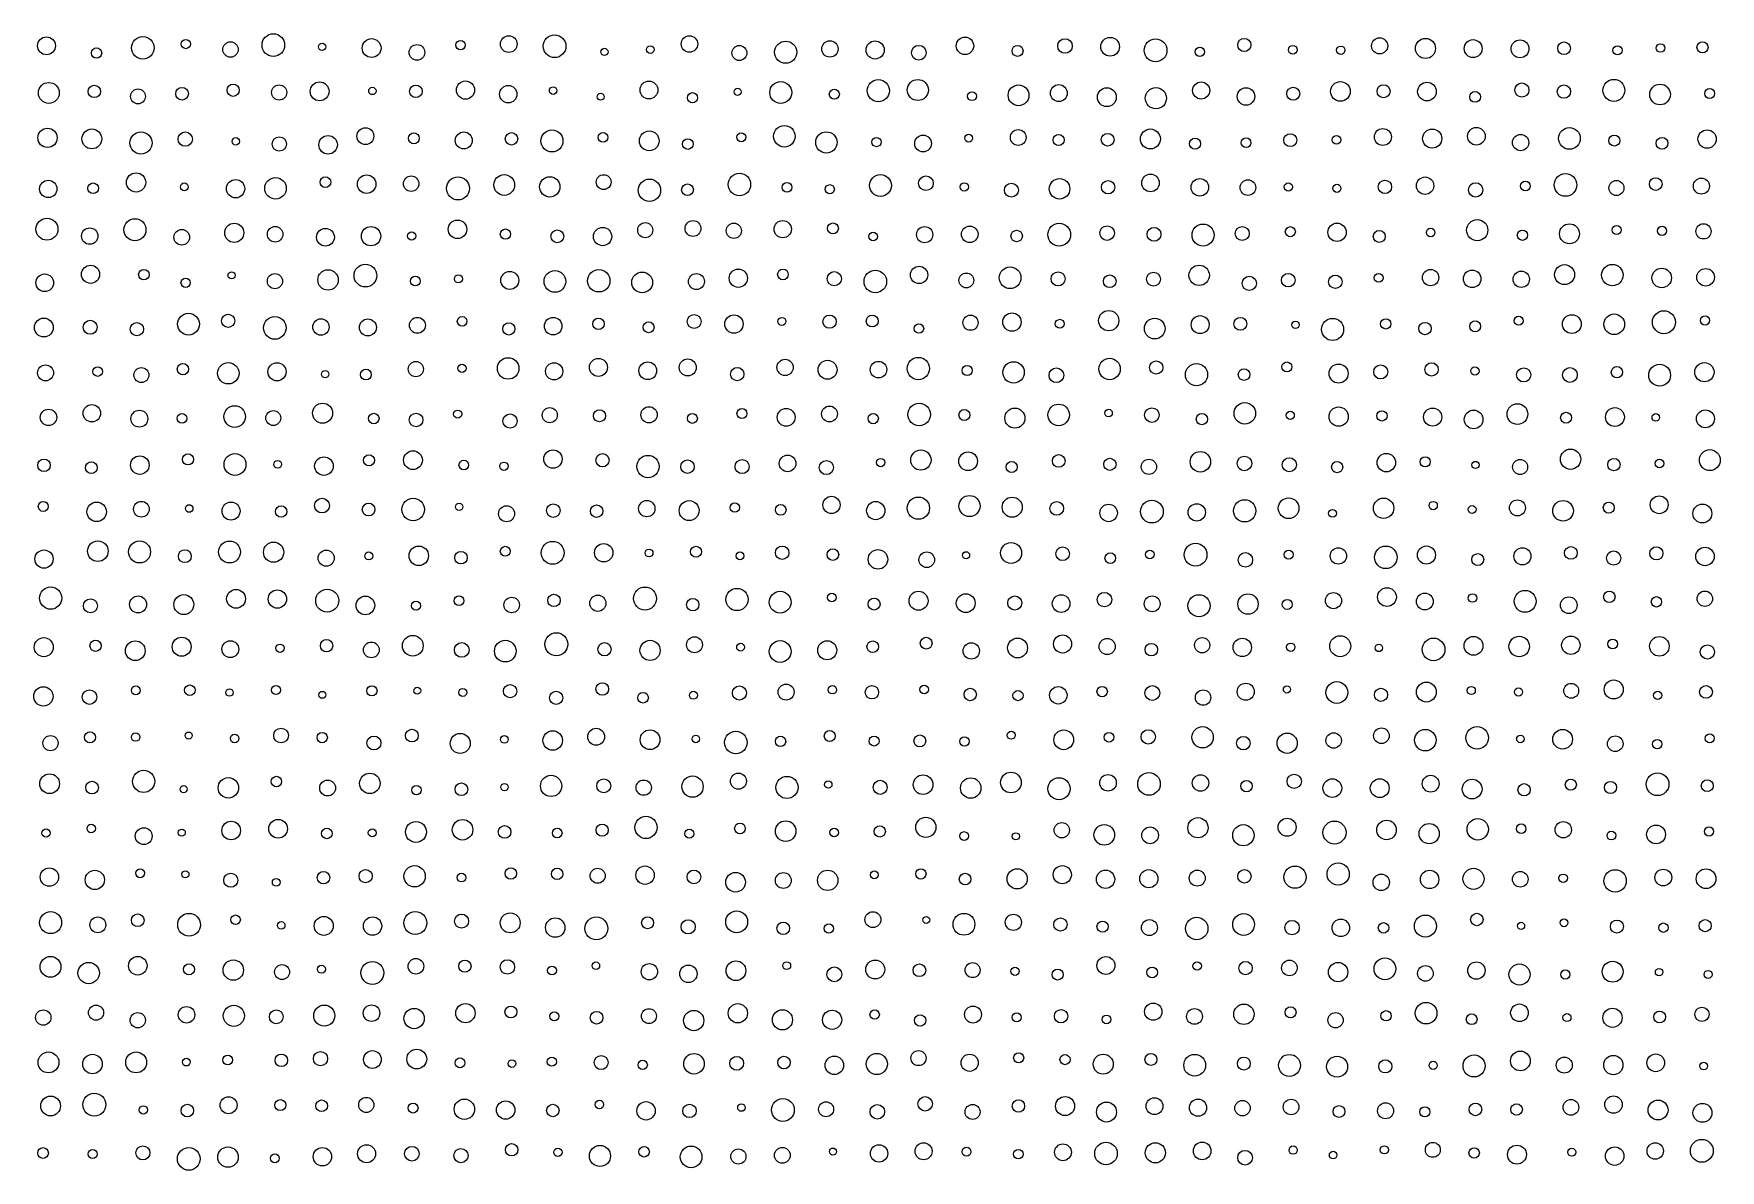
# Model space of a CAD drawing. Extents: x -295 to 305, y -195 to 205.
# Drawn here: x -68.6 to 4.6, y 55.3 to 104.6 of the extents above; entities that cross this region are included whole.
import ezdxf

# ---------------------------------------------------------------- set-up
doc = ezdxf.new("R2010")
doc.units = 0

msp = doc.modelspace()

# ---------------------------------------------------------------- linework, layer by layer
at = {"layer": 'VIA'}
for centre, radius in [((-68.0333, 104.1174), 0.3872), ((-65.86, 103.8038), 0.2247), ((-63.8482, 104.0248), 0.4888), ((-61.982, 104.1945), 0.2026), ((-60.0415, 103.9571), 0.3344), ((-58.1824, 104.1485), 0.4918), ((-56.065, 104.0743), 0.1576), ((-53.9143, 104.018), 0.4096), ((-51.945, 103.8305), 0.3399), ((-50.0517, 104.145), 0.204), ((-47.9596, 104.1918), 0.3633), ((-45.9682, 104.0965), 0.4905), ((-43.804, 103.8542), 0.1546), ((-41.8165, 103.9531), 0.1657), ((-40.1143, 104.1957), 0.3586), ((-37.947, 103.8052), 0.3259), ((-35.9367, 103.8396), 0.4806), ((-34.0155, 103.9805), 0.3557), ((-32.0516, 103.9369), 0.3938), ((-30.1541, 103.8157), 0.3183), ((-28.1515, 104.116), 0.3788), ((-25.8679, 103.8967), 0.2386), ((-23.8059, 104.1081), 0.3163), ((-21.8468, 104.0766), 0.4059), ((-19.8755, 103.9191), 0.4958), ((-17.9529, 103.8537), 0.1998), ((-16.0221, 104.1531), 0.286), ((-13.9204, 103.9472), 0.1871), ((-11.8345, 103.922), 0.1841), ((-10.1468, 104.1137), 0.3511), ((-8.1551, 104.0036), 0.4363), ((-6.0855, 103.9936), 0.3901), ((-4.0503, 103.9859), 0.3892), ((-2.1369, 104.0112), 0.2759), ((0.1841, 103.92), 0.2008), ((2.0468, 104.0213), 0.1854), ((3.874, 104.0498), 0.2427), ((-67.9301, 102.0719), 0.4539), ((-56.1727, 102.1401), 0.4089), ((-49.8392, 102.1938), 0.3956), ((-41.8732, 102.1985), 0.3874), ((-36.1509, 102.0899), 0.4752), ((-31.9126, 102.169), 0.4841), ((-30.1978, 102.1982), 0.4575), ((-17.8936, 102.1763), 0.3715), ((-11.8456, 102.135), 0.4274), ((-8.0901, 102.1301), 0.4058), ((0.026, 102.1813), 0.4763), ((-65.9554, 102.1341), 0.268), ((-64.0576, 101.9203), 0.3233), ((-62.1438, 102.0362), 0.2775), ((-59.9253, 102.1866), 0.2655), ((-57.9305, 102.0921), 0.3293), ((-53.8816, 102.1565), 0.1597), ((-51.9933, 102.1405), 0.2733), ((-47.9811, 102.017), 0.3774), ((-46.0321, 102.1723), 0.1651), ((-43.9726, 101.9063), 0.152), ((-39.9781, 101.8636), 0.2205), ((-38.0235, 102.1199), 0.1538), ((-33.8232, 102.0129), 0.2185), ((-27.8466, 101.9256), 0.1901), ((-25.8237, 101.9678), 0.451), ((-24.0756, 102.0652), 0.3672), ((-21.9901, 101.8855), 0.4103), ((-19.8618, 101.8428), 0.4612), ((-15.9471, 101.9189), 0.38), ((-13.8965, 102.0376), 0.2833), ((-9.9759, 102.1424), 0.2837), ((-5.9997, 101.8995), 0.2361), ((-3.9683, 102.1948), 0.3079), ((-2.1453, 102.1283), 0.2911), ((2.0294, 102.0027), 0.4483), ((4.1847, 102.0462), 0.2158), ((-67.9884, 100.1215), 0.42), ((-66.0631, 100.0756), 0.4306), ((-63.9314, 99.9004), 0.4826), ((-62.0078, 100.0661), 0.3096), ((-54.1846, 100.1936), 0.3655), ((-52.081, 100.1011), 0.2364), ((-49.911, 100.009), 0.3689), ((-47.8423, 100.0781), 0.2717), ((-46.0835, 99.9889), 0.4774), ((-43.866, 100.1398), 0.2095), ((-41.861, 99.9915), 0.428), ((-37.8656, 100.1486), 0.196), ((-35.9916, 100.1903), 0.4675), ((-34.1658, 99.9206), 0.4632), ((-25.8379, 100.1375), 0.3426), ((-20.1013, 100.0726), 0.4338), ((-10.0034, 100.1583), 0.3689), ((-7.8615, 100.0887), 0.4161), ((-5.9453, 100.1875), 0.3838), ((-1.9041, 100.0973), 0.4715), ((4.0747, 100.0674), 0.3982), ((-59.814, 99.9697), 0.1609), ((-57.9222, 99.8533), 0.3118), ((-55.8042, 99.8203), 0.4029), ((-40.1838, 99.8524), 0.2311), ((-31.9924, 99.9371), 0.1994), ((-29.9714, 99.8762), 0.3633), ((-27.9871, 100.1085), 0.1683), ((-24.086, 100.0274), 0.2423), ((-21.9548, 100.0369), 0.2753), ((-18.158, 99.8677), 0.2414), ((-15.9424, 99.9086), 0.2112), ((-14.0268, 100.0207), 0.2799), ((-12.0132, 100.0398), 0.1866), ((-4.0246, 99.9175), 0.3544), ((0.048, 100.0053), 0.2393), ((2.1173, 99.8856), 0.2561), ((-67.955, 97.9049), 0.3781), ((-66.004, 97.9317), 0.2321), ((-64.1426, 98.1864), 0.4173), ((-62.0456, 97.9932), 0.1687), ((-59.8226, 97.9122), 0.3969), ((-58.0867, 97.9297), 0.4684), ((-55.9207, 98.1967), 0.2335), ((-54.1311, 98.1111), 0.4011), ((-52.1973, 98.1316), 0.3356), ((-50.1633, 97.926), 0.4982), ((-48.1558, 98.0764), 0.4515), ((-46.1769, 97.9947), 0.4413), ((-43.8407, 98.1998), 0.3222), ((-41.8512, 97.8444), 0.487), ((-37.9458, 98.0968), 0.4881), ((-35.8754, 97.9727), 0.2118), ((-31.8203, 98.0518), 0.4763), ((-29.8441, 98.1513), 0.3181), ((-28.1806, 97.9923), 0.1808), ((-26.1363, 97.8513), 0.3031), ((-24.0425, 97.9091), 0.4455), ((-21.936, 97.9785), 0.2902), ((-20.0945, 98.1632), 0.3829), ((-17.9512, 97.9725), 0.3817), ((-15.8636, 97.9607), 0.3381), ((-14.1081, 97.9912), 0.1786), ((-9.9141, 97.9912), 0.2889), ((-8.1703, 98.044), 0.3783), ((-5.9762, 97.862), 0.3095), ((-3.8141, 98.0291), 0.2107), ((-2.0736, 98.0758), 0.4912), ((0.1378, 97.9441), 0.3258), ((1.8431, 98.1154), 0.2767), ((3.8246, 98.0278), 0.3482), ((-40.1998, 97.8672), 0.2544), ((-34.0188, 97.8932), 0.1961), ((-11.9999, 97.9294), 0.1753), ((-68.0139, 96.1561), 0.4779), ((-66.1538, 95.8564), 0.3569), ((-64.1932, 96.1304), 0.4786), ((-62.1583, 95.8045), 0.3399), ((-59.8787, 95.9983), 0.4163), ((-58.1038, 95.9378), 0.3385), ((-55.9193, 95.807), 0.3859), ((-53.9404, 95.8536), 0.4207), ((-52.1751, 95.8612), 0.1823), ((-50.1857, 96.1505), 0.4014), ((-48.1046, 95.9442), 0.2223), ((-45.8528, 95.8475), 0.278), ((-43.8868, 95.8375), 0.397), ((-42.0346, 96.1148), 0.3264), ((-39.962, 96.1892), 0.344), ((-38.1881, 96.0883), 0.3299), ((-36.0639, 96.1572), 0.3756), ((-33.8853, 96.1925), 0.2364), ((-32.1392, 95.8349), 0.1866), ((-29.9011, 95.919), 0.3516), ((-27.9427, 95.9344), 0.3594), ((-25.9068, 95.8608), 0.2472), ((-24.0594, 95.9189), 0.4938), ((-21.978, 95.9865), 0.3158), ((-19.9409, 95.9327), 0.3013), ((-17.813, 95.902), 0.479), ((-16.1117, 95.9701), 0.3041), ((-14.022, 96.0479), 0.2187), ((-11.9957, 96.0216), 0.3988), ((-10.1602, 95.84), 0.2596), ((-7.9297, 96.0165), 0.186), ((-5.9078, 96.1139), 0.4606), ((-3.9468, 95.8923), 0.2219), ((-1.9029, 95.9565), 0.4327), ((0.147, 96.1224), 0.1971), ((2.1189, 96.0843), 0.1974), ((3.9165, 96.0622), 0.3312), ((-66.1197, 94.1993), 0.3941), ((-54.186, 94.1397), 0.4918), ((-30.1426, 94.1704), 0.3753), ((-26.1915, 94.05), 0.4727), ((-17.9826, 94.1536), 0.4429), ((-2.1152, 94.183), 0.4344), ((-0.0394, 94.1632), 0.4655), ((-68.1079, 93.8297), 0.3828), ((-63.8053, 94.1832), 0.2279), ((-61.9898, 93.8286), 0.2032), ((-59.9965, 94.1527), 0.1534), ((-58.113, 93.8983), 0.3294), ((-55.8077, 93.9527), 0.4432), ((-52.0152, 93.9037), 0.2131), ((-50.1445, 94.001), 0.1758), ((-47.9161, 93.9332), 0.3892), ((-45.9536, 93.8919), 0.4719), ((-44.0501, 93.9183), 0.4861), ((-42.1676, 93.8465), 0.4513), ((-39.8113, 93.8855), 0.3469), ((-37.9923, 94.0283), 0.3965), ((-36.0534, 94.1923), 0.2324), ((-33.8249, 94.0069), 0.3079), ((-32.0435, 93.8882), 0.4907), ((-28.0899, 93.9329), 0.3218), ((-24.1081, 94.0002), 0.3056), ((-21.865, 93.8952), 0.2735), ((-19.966, 93.988), 0.3044), ((-15.8045, 93.8046), 0.3071), ((-14.1133, 93.9439), 0.2954), ((-12.0691, 93.8755), 0.2897), ((-10.1862, 94.0455), 0.1902), ((-7.9332, 94.0565), 0.3553), ((-6.1279, 94.0002), 0.3812), ((-3.997, 93.9834), 0.3543), ((2.1029, 94.0419), 0.4239), ((4.0077, 94.0685), 0.3818), ((-68.1481, 91.8879), 0.409), ((-61.8662, 92.0353), 0.4731), ((-60.1463, 92.1799), 0.2856), ((-58.1168, 91.8715), 0.4922), ((-51.9279, 91.9839), 0.3464), ((-49.9846, 92.1529), 0.2086), ((-46.0315, 91.946), 0.3814), ((-44.0637, 92.0498), 0.2496), ((-39.9092, 92.1489), 0.305), ((-38.1799, 92.038), 0.3989), ((-36.1006, 92.1533), 0.1748), ((-34.0315, 92.1423), 0.289), ((-32.1797, 92.1697), 0.2586), ((-27.9094, 92.0973), 0.3299), ((-26.1096, 92.1253), 0.3993), ((-21.91, 92.187), 0.441), ((-19.9116, 91.8429), 0.4499), ((-17.9387, 92.013), 0.3908), ((-16.1928, 92.0486), 0.2808), ((-12.1881, 91.8037), 0.4807), ((-4.1089, 92.1835), 0.1915), ((-1.8011, 92.0369), 0.4076), ((0.04, 92.027), 0.4488), ((2.1971, 92.1194), 0.4986), ((3.9825, 92.1965), 0.201), ((-66.1379, 91.8982), 0.3026), ((-64.1062, 91.817), 0.2884), ((-56.1162, 91.9103), 0.3558), ((-54.078, 91.8938), 0.3688), ((-47.9581, 91.8274), 0.2643), ((-41.8865, 91.8982), 0.2345), ((-30.1471, 91.8415), 0.2045), ((-24.0334, 92.0496), 0.1948), ((-13.8029, 92.0085), 0.1596), ((-9.8826, 92.0469), 0.2239), ((-8.1775, 91.8429), 0.2693), ((-5.9976, 91.9409), 0.2373), ((-68.0733, 89.9202), 0.346), ((-65.8096, 89.9774), 0.2091), ((-63.9097, 89.823), 0.323), ((-62.1083, 90.0819), 0.2464), ((-60.1371, 89.902), 0.4647), ((-58.0221, 89.9675), 0.3951), ((-54.1614, 89.8441), 0.2333), ((-51.9954, 90.084), 0.3301), ((-49.9897, 90.1157), 0.1798), ((-47.986, 90.1122), 0.4674), ((-45.9908, 89.9868), 0.3732), ((-44.0673, 90.1576), 0.392), ((-41.9243, 90.0111), 0.3837), ((-40.1894, 90.1551), 0.3701), ((-38.0374, 89.8654), 0.2897), ((-35.9593, 90.1559), 0.3538), ((-34.1175, 90.0555), 0.4117), ((-31.9058, 90.0596), 0.3606), ((-30.1757, 90.1071), 0.4867), ((-28.0564, 90.0242), 0.217), ((-26.0409, 89.9377), 0.4645), ((-24.1829, 89.8143), 0.3189), ((-21.8716, 90.09), 0.4656), ((-19.844, 90.1554), 0.2873), ((-18.0966, 89.8414), 0.4815), ((-16.0314, 89.8422), 0.251), ((-14.1719, 90.177), 0.217), ((-11.9266, 89.8897), 0.4141), ((-10.0997, 89.9614), 0.3039), ((-7.8898, 90.0684), 0.2891), ((-6.0084, 89.9996), 0.1812), ((-3.8898, 89.8309), 0.3062), ((-1.8846, 89.829), 0.3205), ((0.1588, 89.9475), 0.2481), ((2.0129, 89.8177), 0.473), ((3.9564, 89.9479), 0.4177), ((-55.9294, 89.8628), 0.1578), ((-15.9988, 88.1612), 0.4668), ((-67.9443, 87.9874), 0.3556), ((-66.0627, 88.1681), 0.378), ((-64.0004, 87.9314), 0.368), ((-62.1471, 87.9444), 0.2074), ((-59.8613, 88.0241), 0.4692), ((-58.1855, 87.9599), 0.325), ((-56.044, 88.1693), 0.4352), ((-53.8209, 87.9379), 0.2274), ((-51.9843, 87.875), 0.2952), ((-50.1797, 88.1298), 0.1764), ((-47.9046, 87.829), 0.3089), ((-46.1798, 88.0846), 0.3273), ((-44.0217, 88.0576), 0.2618), ((-41.8678, 88.0988), 0.3533), ((-39.9863, 87.9432), 0.2159), ((-37.8348, 88.157), 0.216), ((-35.9144, 87.9906), 0.386), ((-34.0316, 88.1359), 0.3453), ((-32.1339, 87.9328), 0.2234), ((-30.1359, 88.1107), 0.4904), ((-28.1754, 88.0912), 0.2368), ((-25.9843, 87.9563), 0.4349), ((-24.0809, 88.0943), 0.4686), ((-21.9173, 88.174), 0.1646), ((-20.0325, 88.0857), 0.3164), ((-17.8657, 87.9108), 0.2435), ((-14.0255, 88.0748), 0.176), ((-11.9245, 88.0197), 0.4193), ((-10.046, 88.0534), 0.2249), ((-7.8432, 88.0001), 0.3945), ((-6.0643, 87.8962), 0.4059), ((-4.1613, 88.1303), 0.4495), ((-2.0509, 87.9729), 0.2368), ((0.071, 88.0017), 0.4088), ((1.8465, 87.9873), 0.1651), ((4.0003, 87.9266), 0.3888), ((-59.8469, 85.9438), 0.4774), ((-52.1185, 86.1304), 0.4082), ((-46.0412, 86.1777), 0.3983), ((-43.8907, 86.1263), 0.2891), ((-30.0652, 86.1366), 0.4402), ((-28.0154, 86.0833), 0.4059), ((-17.9283, 86.0612), 0.4453), ((-9.8553, 86.0235), 0.4006), ((-1.8533, 86.1719), 0.4413), ((4.1919, 86.1331), 0.4533), ((-68.1402, 85.907), 0.2696), ((-66.0866, 85.804), 0.2555), ((-63.9796, 85.9167), 0.4012), ((-61.8874, 86.163), 0.2405), ((-57.9941, 85.9506), 0.17), ((-55.9864, 85.8729), 0.403), ((-54.0262, 86.126), 0.2404), ((-49.9112, 85.9158), 0.2098), ((-48.1666, 85.8646), 0.1842), ((-41.9147, 85.8543), 0.4855), ((-40.1979, 85.8481), 0.2943), ((-37.8284, 85.8506), 0.3056), ((-35.8519, 85.9885), 0.3602), ((-34.1681, 85.8097), 0.3068), ((-31.8102, 86.0257), 0.1795), ((-26.1238, 85.8319), 0.238), ((-24.0795, 86.0953), 0.2748), ((-21.8565, 85.9503), 0.2648), ((-20.1638, 85.8411), 0.3303), ((-16.0139, 85.9875), 0.3172), ((-14.0667, 85.9328), 0.3048), ((-11.9906, 85.8297), 0.2422), ((-8.1703, 86.0572), 0.2213), ((-5.9819, 85.9235), 0.1562), ((-4.0441, 85.8331), 0.3261), ((0.0299, 85.9354), 0.2668), ((2.0042, 85.9887), 0.1878), ((-68.173, 84.1204), 0.2155), ((-65.8525, 83.8896), 0.423), ((-63.913, 84.0031), 0.3405), ((-60.0195, 83.9202), 0.3909), ((-56.0676, 84.1602), 0.3203), ((-54.0476, 83.9882), 0.276), ((-52.108, 83.9879), 0.4888), ((-50.1125, 84.1055), 0.161), ((-46.0266, 83.9404), 0.295), ((-41.9649, 84.0272), 0.3547), ((-40.1288, 83.9415), 0.4325), ((-38.1469, 84.0749), 0.2029), ((-33.9463, 84.1875), 0.3751), ((-32.0246, 83.9423), 0.3964), ((-30.172, 84.0475), 0.4835), ((-27.9551, 84.14), 0.4579), ((-26.0999, 84.0879), 0.4361), ((-24.1639, 84.0367), 0.2959), ((-21.9146, 83.8407), 0.3801), ((-20.0356, 83.8995), 0.4956), ((-18.0866, 83.8653), 0.3761), ((-16.0051, 83.9312), 0.4833), ((-14.0987, 84.0435), 0.4495), ((-9.9727, 84.0432), 0.4427), ((-7.8202, 84.1592), 0.1798), ((-4.1626, 84.0612), 0.3468), ((-2.1796, 83.9323), 0.448), ((-0.1952, 84.0699), 0.2393), ((1.9936, 84.1943), 0.3866), ((3.8679, 83.8152), 0.4106), ((-61.8363, 84.0325), 0.1655), ((-57.8409, 83.8989), 0.2486), ((-48.0535, 83.8051), 0.3469), ((-44.1448, 83.9171), 0.2695), ((-36.1518, 83.9713), 0.2321), ((-12.1925, 83.82), 0.1695), ((-6.1283, 83.9914), 0.1687), ((-68.142, 81.8364), 0.3963), ((-65.8016, 82.1794), 0.4473), ((-63.9919, 82.1494), 0.4784), ((-62.0245, 81.9633), 0.2792), ((-60.0824, 82.1448), 0.4742), ((-58.1699, 82.1349), 0.4389), ((-55.8865, 81.8789), 0.3504), ((-54.0412, 81.9732), 0.1725), ((-51.8672, 81.9803), 0.4236), ((-50.034, 81.8976), 0.2696), ((-48.109, 82.175), 0.2174), ((-46.0544, 82.1088), 0.4976), ((-43.8356, 82.1109), 0.3991), ((-41.8679, 82.102), 0.1705), ((-39.8294, 82.1551), 0.2379), ((-37.919, 81.9786), 0.1691), ((-36.089, 82.1128), 0.2917), ((-33.8872, 82.0313), 0.2531), ((-31.9274, 81.8253), 0.4239), ((-29.8091, 81.8069), 0.3383), ((-28.0996, 82.0052), 0.1527), ((-26.1481, 82.1016), 0.4545), ((-23.9106, 82.0669), 0.2952), ((-21.8411, 81.8747), 0.2325), ((-20.1225, 82.0368), 0.1839), ((-18.1374, 82.0268), 0.494), ((-15.9759, 81.802), 0.3151), ((-14.097, 82.0296), 0.1986), ((-11.9381, 81.9751), 0.3545), ((-9.8725, 81.9125), 0.4899), ((-8.114, 82.0138), 0.3925), ((-5.8873, 81.8154), 0.2612), ((-3.9463, 81.957), 0.37), ((-1.8427, 82.1046), 0.2764), ((0.0173, 81.8795), 0.3086), ((1.8699, 82.0844), 0.286), ((3.9828, 81.9495), 0.4001), ((-67.8495, 80.1443), 0.4841), ((-42.0439, 80.1248), 0.4987), ((-38.0526, 80.0838), 0.4814), ((-9.8267, 80.188), 0.4078), ((-66.1267, 79.8071), 0.305), ((-64.0568, 79.8706), 0.3677), ((-62.0702, 79.861), 0.4325), ((-59.8024, 80.1125), 0.4081), ((-58.008, 80.1036), 0.3991), ((-55.844, 80.0332), 0.4989), ((-54.184, 79.8249), 0.404), ((-51.9842, 79.8148), 0.1957), ((-50.1189, 80.03), 0.2147), ((-47.8319, 79.8438), 0.3372), ((-45.9964, 80.0433), 0.2691), ((-44.0919, 79.9202), 0.352), ((-39.9709, 79.859), 0.2683), ((-36.1742, 79.9638), 0.4735), ((-33.9281, 80.1679), 0.189), ((-32.0987, 79.8846), 0.2609), ((-30.1672, 80.0277), 0.4137), ((-28.119, 79.9236), 0.4088), ((-25.9866, 79.9306), 0.3053), ((-23.9744, 79.904), 0.3834), ((-22.0948, 80.0778), 0.3149), ((-20.0206, 79.8959), 0.3443), ((-17.9865, 79.8088), 0.4802), ((-15.862, 79.8853), 0.4422), ((-14.1574, 79.8698), 0.2185), ((-12.1495, 80.0337), 0.3508), ((-8.1822, 79.9968), 0.3653), ((-6.1101, 80.1474), 0.1845), ((-3.8289, 80.0041), 0.4761), ((-1.932, 79.8325), 0.3632), ((-0.1705, 80.1993), 0.2478), ((1.8746, 79.9817), 0.2249), ((3.9737, 80.1155), 0.3339), ((-68.1506, 78.0128), 0.4132), ((-62.1625, 78.033), 0.413), ((-52.1267, 78.0753), 0.45), ((-45.8909, 78.1416), 0.4986), ((-39.8932, 78.1181), 0.3447), ((-29.8332, 78.1846), 0.2561), ((-25.8679, 77.9784), 0.4303), ((-23.9121, 78.1515), 0.392), ((-21.9753, 78.0419), 0.352), ((-17.8514, 78.0993), 0.3322), ((-16.1096, 78.0039), 0.4006), ((-11.8572, 78.0565), 0.4559), ((-7.8028, 77.9157), 0.4916), ((-6.0678, 78.0709), 0.4089), ((-4.0855, 78.0423), 0.4452), ((-1.8426, 78.0986), 0.3992), ((-0.0306, 78.1478), 0.2111), ((2.0014, 78.0511), 0.4262), ((-65.9002, 78.0727), 0.2434), ((-64.1776, 77.858), 0.4292), ((-60.0495, 77.9297), 0.3653), ((-57.8913, 77.9681), 0.1797), ((-55.8714, 78.0774), 0.27), ((-53.9244, 77.8939), 0.3426), ((-50.0015, 77.8941), 0.3198), ((-48.1097, 77.8411), 0.4706), ((-43.8016, 77.9226), 0.2867), ((-41.824, 77.8733), 0.4376), ((-37.8942, 78.0116), 0.1686), ((-36.1743, 77.8233), 0.4725), ((-34.1328, 77.8772), 0.4126), ((-32.1556, 78.0327), 0.2517), ((-27.8771, 77.8508), 0.3555), ((-20.0579, 77.9067), 0.2724), ((-14.002, 78.0088), 0.1807), ((-10.1804, 77.9828), 0.164), ((4.0846, 77.8072), 0.3076), ((-68.1675, 75.8778), 0.4187), ((-64.1547, 76.1354), 0.1934), ((-61.8084, 76.1447), 0.2283), ((-60.087, 76.0432), 0.1614), ((-58.0646, 76.1513), 0.1975), ((-53.9017, 76.1188), 0.2226), ((-51.9353, 76.1214), 0.1508), ((-49.9563, 76.048), 0.1758), ((-47.9031, 76.1029), 0.2888), ((-43.9003, 76.196), 0.2718), ((-37.9452, 76.0242), 0.3062), ((-35.916, 76.0621), 0.3486), ((-33.9083, 76.1676), 0.1855), ((-32.1894, 76.0546), 0.2898), ((-29.9243, 76.1795), 0.1851), ((-27.9209, 75.9599), 0.269), ((-24.1, 75.9255), 0.3799), ((-22.1941, 76.0857), 0.226), ((-20.0148, 76.0235), 0.319), ((-15.959, 76.0801), 0.371), ((-14.1733, 76.177), 0.1533), ((-12.0038, 76.0453), 0.4772), ((-10.0869, 75.9462), 0.2843), ((-8.1173, 76.0648), 0.4322), ((-6.1672, 76.1319), 0.1764), ((-4.1145, 76.0656), 0.1781), ((-1.8283, 76.1212), 0.3221), ((0.0176, 76.1763), 0.4125), ((4.0265, 76.0725), 0.2764), ((-66.1648, 75.8455), 0.3151), ((-56.0545, 75.944), 0.1502), ((-45.9034, 75.8159), 0.2879), ((-42.1292, 75.818), 0.2313), ((-39.9409, 75.9241), 0.1738), ((-25.8477, 75.9096), 0.2213), ((-17.8121, 75.8254), 0.3351), ((1.9276, 75.9198), 0.1775), ((-67.8585, 73.8482), 0.3277), ((-66.1435, 74.0984), 0.241), ((-64.1605, 74.112), 0.1851), ((-61.8593, 74.1761), 0.1548), ((-59.8617, 74.05), 0.1866), ((-57.8481, 74.1786), 0.319), ((-56.0592, 74.0871), 0.2226), ((-53.8131, 73.8534), 0.3028), ((-52.167, 74.1771), 0.277), ((-50.0671, 73.8356), 0.4349), ((-48.1528, 74.0102), 0.1651), ((-46.0516, 73.9624), 0.4222), ((-44.1635, 74.1265), 0.3679), ((-41.8253, 73.9969), 0.4278), ((-39.8367, 74.0301), 0.1631), ((-38.0976, 73.8793), 0.4899), ((-36.1595, 73.9252), 0.2253), ((-34.0226, 74.1561), 0.2379), ((-32.0956, 73.9374), 0.216), ((-30.1109, 73.944), 0.2577), ((-28.1748, 73.9198), 0.2062), ((-26.1397, 74.1923), 0.174), ((-23.8642, 73.9923), 0.4285), ((-21.8991, 74.1042), 0.2102), ((-20.192, 74.1205), 0.3117), ((-17.8316, 74.1023), 0.4643), ((-16.0618, 73.845), 0.2924), ((-14.1612, 73.8426), 0.44), ((-12.1413, 73.963), 0.3353), ((-10.066, 74.1683), 0.3391), ((-8.1631, 73.9769), 0.4662), ((-5.9062, 74.0778), 0.4893), ((-4.0305, 74.03), 0.1648), ((-2.2, 74.0165), 0.4266), ((0.085, 73.8195), 0.338), ((1.9078, 73.8057), 0.2), ((4.1884, 74.0537), 0.1925), ((-67.8972, 72.0851), 0.4305), ((-63.8133, 72.1866), 0.4838), ((-53.9913, 72.1013), 0.444), ((-37.9872, 72.1961), 0.3485), ((-26.1546, 72.1392), 0.4485), ((-20.1607, 72.0763), 0.4906), ((-13.8561, 72.1889), 0.3116), ((1.9211, 72.0622), 0.4943), ((-66.0547, 71.92), 0.2754), ((-62.0756, 71.8526), 0.1564), ((-60.1348, 71.9074), 0.4437), ((-58.0491, 72.1808), 0.2275), ((-55.8262, 71.8988), 0.3441), ((-51.9685, 71.8081), 0.201), ((-50.0153, 71.8453), 0.2759), ((-48.1457, 71.9366), 0.1623), ((-46.1214, 71.9929), 0.4621), ((-43.8363, 71.9942), 0.3018), ((-42.1008, 71.9152), 0.3322), ((-39.9809, 71.962), 0.4635), ((-35.8809, 71.9242), 0.4815), ((-34.0838, 72.0484), 0.1592), ((-31.8329, 71.9291), 0.3053), ((-29.9693, 72.0448), 0.4261), ((-27.9014, 71.8987), 0.4435), ((-24.0675, 71.8655), 0.4795), ((-21.9394, 72.1247), 0.3605), ((-17.9226, 72.1178), 0.3561), ((-15.9288, 71.9835), 0.2495), ((-12.1997, 71.8937), 0.4058), ((-10.142, 71.8934), 0.4081), ((-7.9294, 72.0873), 0.3652), ((-6.1288, 71.8543), 0.4288), ((-3.8721, 71.8235), 0.267), ((-1.8444, 72.0432), 0.2419), ((-0.1205, 71.9248), 0.2623), ((4.0792, 72.0006), 0.2579), ((-66.0864, 70.1389), 0.185), ((-60.0135, 70.0545), 0.4022), ((-57.9742, 70.1313), 0.4058), ((-51.9889, 69.9915), 0.4532), ((-49.9648, 70.0885), 0.4454), ((-43.9067, 70.0692), 0.2629), ((-42.0018, 70.1884), 0.4828), ((-37.9211, 70.1439), 0.2332), ((-35.936, 70.0276), 0.448), ((-29.8479, 70.193), 0.4391), ((-23.9465, 70.069), 0.3326), ((-22.101, 69.8652), 0.448), ((-18.0337, 70.1756), 0.4388), ((-16.0625, 69.8508), 0.4627), ((-14.1611, 70.1996), 0.392), ((-12.1053, 69.9675), 0.4995), ((-9.8457, 70.0805), 0.4247), ((-7.9942, 69.9191), 0.4407), ((-5.8855, 70.1072), 0.4642), ((-3.9973, 70.1341), 0.2061), ((-2.1723, 70.087), 0.3555), ((-68.0525, 69.9445), 0.1787), ((-63.8101, 69.8078), 0.3667), ((-62.1584, 69.9618), 0.1528), ((-55.8591, 69.9282), 0.2292), ((-53.8874, 69.9543), 0.1706), ((-48.1411, 69.993), 0.2736), ((-45.8569, 69.9467), 0.2107), ((-40.1227, 69.9171), 0.1953), ((-33.8324, 69.967), 0.1906), ((-31.8508, 70.0139), 0.2434), ((-28.1893, 69.8164), 0.1886), ((-25.9411, 69.803), 0.1561), ((-20.1135, 69.8461), 0.3638), ((-0.0842, 69.8321), 0.1879), ((1.8568, 69.8856), 0.4081), ((4.1587, 70.0126), 0.1988), ((-67.9069, 68.0328), 0.3999), ((-65.9334, 67.9112), 0.4191), ((-63.9638, 68.1988), 0.1915), ((-61.998, 68.1516), 0.1522), ((-60.031, 67.8944), 0.3053), ((-56.0029, 68.009), 0.269), ((-54.1738, 68.0712), 0.2867), ((-52.0486, 68.0691), 0.4617), ((-50.0119, 68.011), 0.189), ((-47.87, 68.1905), 0.2464), ((-45.8584, 68.1718), 0.2484), ((-44.0988, 68.091), 0.3261), ((-42.0419, 68.1166), 0.399), ((-39.9213, 68.0398), 0.2974), ((-38.1131, 67.8087), 0.4266), ((-36.0394, 67.8849), 0.3438), ((-34.1122, 67.8926), 0.4428), ((-32.0846, 68.1315), 0.1696), ((-30.0653, 68.1696), 0.2227), ((-28.143, 67.947), 0.2537), ((-25.8864, 67.9574), 0.4383), ((-23.9244, 68.1363), 0.3929), ((-22.0469, 67.9399), 0.3979), ((-20.168, 67.962), 0.3944), ((-18.0659, 67.9874), 0.3466), ((-16.015, 68.0662), 0.2925), ((-13.8189, 68.0312), 0.4827), ((-11.9456, 68.1646), 0.4809), ((-10.0772, 67.8058), 0.3562), ((-7.9768, 67.9326), 0.4011), ((-6.0687, 67.9578), 0.4575), ((-4.0393, 67.9393), 0.3396), ((-2.1736, 67.9801), 0.1837), ((0.0781, 67.8662), 0.4882), ((2.1716, 68.0123), 0.3634), ((4.0287, 67.9633), 0.4275), ((-58.0587, 67.8041), 0.167), ((-67.8521, 66.0579), 0.4789), ((-65.8028, 65.9616), 0.3419), ((-64.0697, 66.1602), 0.2781), ((-61.8433, 65.966), 0.4929), ((-59.8216, 66.1817), 0.2067), ((-57.8397, 65.9376), 0.1622), ((-55.9942, 65.915), 0.4127), ((-53.8744, 65.9072), 0.3983), ((-52.0193, 66.0404), 0.499), ((-50.0099, 66.1222), 0.3061), ((-47.8971, 66.0454), 0.4327), ((-45.9407, 65.84), 0.4217), ((-44.155, 65.8052), 0.4961), ((-41.9295, 66.05), 0.2606), ((-40.168, 65.8743), 0.3093), ((-38.0637, 66.0908), 0.4732), ((-36.0418, 65.81), 0.272), ((-34.0622, 65.8021), 0.2008), ((-32.1487, 66.1859), 0.3454), ((-29.8335, 66.1735), 0.1504), ((-28.1942, 65.9834), 0.4734), ((-26.0487, 66.0695), 0.3505), ((-24.0066, 65.9735), 0.2865), ((-22.1761, 65.8838), 0.2418), ((-20.1426, 65.8397), 0.3459), ((-18.0885, 65.8004), 0.4877), ((-16.0517, 65.9774), 0.4731), ((-13.9503, 65.8393), 0.3143), ((-11.8317, 65.8282), 0.3802), ((-9.9771, 65.8265), 0.2284), ((-8.1566, 65.9054), 0.4807), ((-5.925, 66.1943), 0.2707), ((-4.0036, 65.9156), 0.1546), ((-2.1375, 66.0489), 0.1687), ((0.1582, 65.8871), 0.2825), ((2.1765, 65.8385), 0.2034), ((3.9894, 65.9235), 0.2632), ((-67.8582, 64.138), 0.4514), ((-64.0687, 64.1862), 0.4034), ((-51.9919, 64.1614), 0.3396), ((-48.0185, 64.135), 0.3138), ((-22.03, 64.1957), 0.3904), ((-9.9159, 64.05), 0.4724), ((-66.1999, 63.8672), 0.4642), ((-61.8472, 64.0273), 0.2403), ((-59.9204, 63.996), 0.4423), ((-57.8038, 63.9117), 0.3252), ((-56.092, 64.0341), 0.1743), ((-53.882, 63.873), 0.4949), ((-49.8627, 64.1653), 0.2653), ((-46.0825, 63.9806), 0.1903), ((-44.1762, 64.1851), 0.1635), ((-41.8557, 63.9272), 0.3544), ((-40.1603, 63.835), 0.3785), ((-38.0948, 63.9698), 0.4285), ((-35.8897, 64.1888), 0.1701), ((-33.8236, 63.8104), 0.3215), ((-32.0463, 64.0216), 0.4112), ((-30.1311, 63.9906), 0.274), ((-27.8203, 63.9939), 0.3247), ((-25.9795, 63.9432), 0.182), ((-24.1267, 63.8028), 0.2406), ((-20.0234, 63.8934), 0.2331), ((-18.0698, 64.1749), 0.1825), ((-15.9664, 64.0834), 0.2888), ((-14.0645, 64.0895), 0.3387), ((-11.948, 63.909), 0.4201), ((-8.158, 63.8503), 0.3381), ((-5.9428, 63.9757), 0.3789), ((-4.073, 63.8035), 0.4586), ((-2.0811, 63.8036), 0.2), ((-0.028, 63.9265), 0.4539), ((1.9875, 63.9091), 0.1617), ((4.1169, 63.8078), 0.1774), ((-68.1718, 61.9377), 0.3328), ((-65.8814, 62.1488), 0.3288), ((-61.9516, 62.057), 0.3586), ((-59.898, 62.0132), 0.4583), ((-58.0544, 61.9659), 0.299), ((-55.9697, 62.0205), 0.4571), ((-53.9176, 62.1265), 0.3586), ((-52.069, 61.8942), 0.4418), ((-49.8406, 62.1273), 0.4196), ((-47.8674, 62.1797), 0.2573), ((-41.8735, 61.9973), 0.3235), ((-38.0129, 62.1227), 0.418), ((-36.0773, 61.838), 0.4372), ((-33.9197, 61.8405), 0.4168), ((-32.072, 62.0663), 0.2036), ((-27.8017, 62.0657), 0.3689), ((-23.9795, 61.994), 0.2888), ((-19.9765, 62.1922), 0.3756), ((-18.1833, 61.9847), 0.3425), ((-16.0391, 62.0776), 0.444), ((-14.0133, 62.1654), 0.2392), ((-8.1269, 62.1267), 0.4692), ((-4.0726, 62.1415), 0.3837), ((-0.0343, 61.9271), 0.4173), ((3.8498, 62.0764), 0.3096), ((-64.0692, 61.8205), 0.3336), ((-45.9836, 61.9893), 0.1977), ((-44.1451, 61.9295), 0.2759), ((-39.9287, 61.8047), 0.4402), ((-30.0996, 61.8116), 0.2486), ((-25.9063, 61.9443), 0.1911), ((-22.0056, 61.8569), 0.1873), ((-12.0585, 61.8201), 0.3314), ((-9.8662, 62.0129), 0.2234), ((-6.1496, 61.8617), 0.2343), ((-2.0102, 61.9381), 0.1737), ((2.0129, 61.9611), 0.2583), ((-67.9455, 59.989), 0.4526), ((-66.0339, 59.9174), 0.4242), ((-64.14, 59.9905), 0.4537), ((-61.9627, 60.0031), 0.1689), ((-60.163, 60.0958), 0.2101), ((-57.8355, 60.0785), 0.2731), ((-56.1349, 60.1498), 0.31), ((-53.8796, 60.1135), 0.3855), ((-51.9535, 60.1334), 0.4299), ((-50.0771, 59.9701), 0.2133), ((-47.8246, 59.9393), 0.1655), ((-46.0884, 60.0185), 0.1981), ((-43.9485, 59.9832), 0.3049), ((-42.1419, 59.8815), 0.1993), ((-39.9178, 59.9303), 0.4464), ((-38.062, 59.9506), 0.301), ((-36.0108, 59.9827), 0.2725), ((-33.8217, 59.8635), 0.4012), ((-31.9778, 59.9201), 0.4596), ((-30.169, 60.1769), 0.3277), ((-27.948, 59.974), 0.3724), ((-25.8196, 60.1898), 0.2193), ((-23.8065, 60.11), 0.22), ((-22.147, 59.9116), 0.4342), ((-20.075, 60.1177), 0.2608), ((-18.1768, 59.8659), 0.4729), ((-16.043, 59.9393), 0.2802), ((-14.0623, 59.8591), 0.4749), ((-11.9931, 59.8045), 0.4551), ((-9.8995, 59.8175), 0.2865), ((-6.0427, 59.836), 0.4798), ((-4.0357, 60.0536), 0.4283), ((-2.1273, 59.8713), 0.3479), ((0.002, 59.8755), 0.4196), ((1.8425, 59.9705), 0.3841), ((-7.8189, 59.8612), 0.1775), ((3.9234, 59.829), 0.1671), ((-65.9565, 58.1575), 0.497), ((-67.8532, 58.0982), 0.4307), ((-63.8294, 57.9271), 0.179), ((-61.9146, 57.8985), 0.2716), ((-60.1276, 58.1306), 0.3676), ((-57.8759, 58.1343), 0.2392), ((-56.0841, 58.1053), 0.2533), ((-54.148, 58.1434), 0.3289), ((-52.1147, 58.0093), 0.2164), ((-49.8874, 57.9565), 0.4421), ((-48.0943, 57.9217), 0.3992), ((-46.0472, 57.9008), 0.2714), ((-44.0252, 58.1666), 0.186), ((-41.9996, 57.8879), 0.3992), ((-40.1116, 57.8842), 0.2927), ((-37.859, 58.0279), 0.1611), ((-36.0561, 57.9258), 0.4949), ((-34.1809, 57.9549), 0.3262), ((-31.9562, 57.8451), 0.3148), ((-29.8796, 58.1902), 0.3126), ((-27.8216, 57.8385), 0.3263), ((-25.8297, 58.0959), 0.2704), ((-23.8034, 58.0943), 0.4153), ((-22.0055, 57.8344), 0.4335), ((-19.9208, 58.0879), 0.3648), ((-18.0303, 58.0217), 0.3731), ((-16.0999, 58.0019), 0.3346), ((-13.9901, 58.0533), 0.3391), ((-11.9092, 57.8592), 0.2576), ((-9.8866, 57.8899), 0.3463), ((-8.1845, 57.8412), 0.2209), ((-5.9836, 57.9484), 0.2745), ((-4.1985, 57.9474), 0.2499), ((-1.8398, 58.0386), 0.3412), ((0.0094, 58.1579), 0.3783), ((1.9444, 57.9223), 0.4316), ((3.8697, 57.8001), 0.4115), ((-54.1326, 56.023), 0.3923), ((-47.8348, 56.1958), 0.2684), ((-43.9989, 55.9304), 0.4587), ((-31.882, 56.0367), 0.3767), ((-29.9494, 56.1314), 0.3703), ((-23.8967, 56.0876), 0.3645), ((-22.0266, 56.0321), 0.4905), ((-19.8861, 56.0657), 0.4379), ((-17.852, 56.1479), 0.3829), ((-7.8362, 56.1929), 0.324), ((-4.1831, 55.9867), 0.4111), ((1.8214, 56.1453), 0.3568), ((3.8428, 56.1526), 0.497), ((-68.1821, 56.0564), 0.233), ((-66.028, 56.0127), 0.1939), ((-63.8461, 56.0608), 0.3056), ((-61.8524, 55.8019), 0.4942), ((-60.151, 55.8793), 0.4435), ((-58.1174, 55.8271), 0.1914), ((-56.0495, 55.8954), 0.3998), ((-52.1669, 56.0276), 0.3181), ((-50.0355, 55.945), 0.3085), ((-45.8264, 56.0869), 0.1812), ((-42.0837, 56.1094), 0.2279), ((-40.0425, 55.8867), 0.472), ((-37.9879, 55.9069), 0.329), ((-36.0812, 55.9567), 0.3442), ((-33.8849, 56.1198), 0.1517), ((-28.0842, 56.1101), 0.1949), ((-25.8342, 56.008), 0.2067), ((-15.9869, 55.8513), 0.3198), ((-13.8992, 56.1814), 0.1795), ((-12.1643, 55.9681), 0.1644), ((-9.9441, 56.1955), 0.1769), ((-6.0414, 56.0577), 0.2262), ((-1.8016, 56.091), 0.1741), ((0.0625, 55.9221), 0.4021)]:
    msp.add_circle(centre, radius, dxfattribs=at)

doc.saveas('drawing.dxf')
